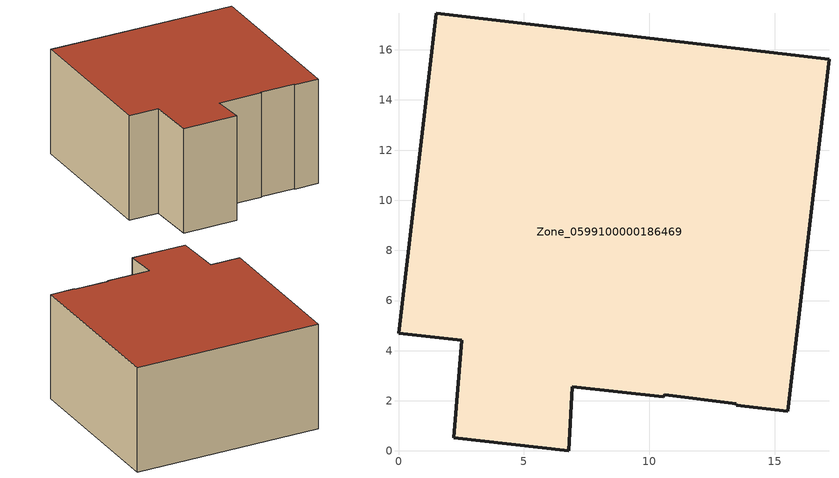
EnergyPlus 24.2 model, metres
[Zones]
Zone_0599100000186469
 floor ground (C_G): 13.48,1.89 10.62,2.25 10.56,2.15 6.94,2.57 6.79,0 2.21,0.53 2.53,4.41 0,4.69 1.5,17.47 17.17,15.63 15.53,1.59 13.47,1.82 z0
 wall outside (C_F): 1.5,17.47 0,4.69 2.53,4.41 2.21,0.53 6.79,0 6.94,2.57 10.56,2.15 10.62,2.25 13.48,1.89 13.47,1.82 15.53,1.59 17.17,15.63 1.5,17.47 z0:8.98
 roof outside (C_R): 10.62,2.25 13.48,1.89 13.47,1.82 15.53,1.59 17.17,15.63 1.5,17.47 0,4.69 2.53,4.41 2.21,0.53 6.79,0 6.94,2.57 10.56,2.15 z8.98
[BUILDING]
Pand.0599100000186469: North Axis=0; Terrain=City; Loads Convergence Tolerance Value=0.04; Temperature Convergence Tolerance Value=0.4; Solar Distribution=FullExterior; Maximum Number of Warmup Days=25; Minimum Number of Warmup Days=1
[Site:Location]
Rotterdam.The.Hague.AP_ZH_NLD Design_Conditions: Latitude=51.96; Longitude=4.45; Time Zone=1; Elevation=-4.5
[SITE:GROUNDTEMPERATURE:BUILDINGSURFACE]
18, 18, 18, 18, 18, 18, 18, 18, 18, 18, 18, 18
[MATERIAL] Thermal Absorptance=0.9; Solar Absorptance=0.7; Visible Absorptance=0.7
Name | Roughness | Thickness | Conductivity | Density | Specific Heat
G.TC.1946 | MediumSmooth | 0.15 | 1 | 540 | 1210
F.TC.1946 | Rough | 0.3 | 0.857143 | 1920 | 840
R.TC.1946 | MediumRough | 0.2 | 0.909091 | 1500 | 1000
[CONSTRUCTION]
C_G: G.TC.1946
C_F: F.TC.1946
C_R: R.TC.1946
[ZONE]
Zone_0599100000186469: Type=1; Multiplier=1; Ceiling Height=Autocalculate; Volume=Autocalculate; Floor Area=autocalculate; Part of Total Floor Area=Yes
[ZONEINFILTRATION:DESIGNFLOWRATE]
Infil_Zone_0599100000186469: Zone or ZoneList or Space or SpaceList=Zone_0599100000186469; Schedule=AlwaysOn; Design Flow Rate Calculation Method=Flow/Area; Flow Rate per Floor Area=0.003; Constant Term Coefficient=1; Temperature Term Coefficient=0; Velocity Term Coefficient=0; Velocity Squared Term Coefficient=0
[HVACTEMPLATE:ZONE:IDEALLOADSAIRSYSTEM]
Zone_0599100000186469: Maximum Heating Supply Air Temperature=50; Minimum Cooling Supply Air Temperature=13; Maximum Heating Supply Air Humidity Ratio=0.0156; Minimum Cooling Supply Air Humidity Ratio=0.0077; Heating Limit=NoLimit; Cooling Limit=NoLimit; Dehumidification Control Type=ConstantSensibleHeatRatio; Cooling Sensible Heat Ratio=0.7; Dehumidification Setpoint=60; Humidification Control Type=None; Humidification Setpoint=30; Outdoor Air Method=None; Outdoor Air Flow Rate per Person=0.00944; Outdoor Air Flow Rate per Zone Floor Area=0; Outdoor Air Flow Rate per Zone=0; Demand Controlled Ventilation Type=None; Outdoor Air Economizer Type=NoEconomizer; Heat Recovery Type=None; Sensible Heat Recovery Effectiveness=0.7; Latent Heat Recovery Effectiveness=0.65
[ZONECONTROL:THERMOSTAT]
ThermostatControl_Zone_0599100000186469: Zone or ZoneList=Zone_0599100000186469; Control Type Schedule=DualSetpointControlType; Control 1=Thermostat_Zone_0599100000186469; Temperature Difference Between Cutout And Setpoint=0
[THERMOSTATSETPOINT:DUALSETPOINT]
Thermostat_Zone_0599100000186469: Heating Setpoint Temperature Schedule=HeatingSetpoint_Zone_0599100000186469; Cooling Setpoint Temperature Schedule=CoolingSetpoint_Zone_0599100000186469
[SCHEDULE:COMPACT]
HeatingSetpoint_Zone_0599100000186469: Through: 12/31, For: AllDays, Until: 24:00, 21
CoolingSetpoint_Zone_0599100000186469: Through: 12/31, For: AllDays, Until: 24:00, 24
DualSetpointControlType: Through: 12/31, For: AllDays, Until: 24:00, 4
AlwaysOn: Through: 12/31, For: AllDays, Until: 24:00, 1
